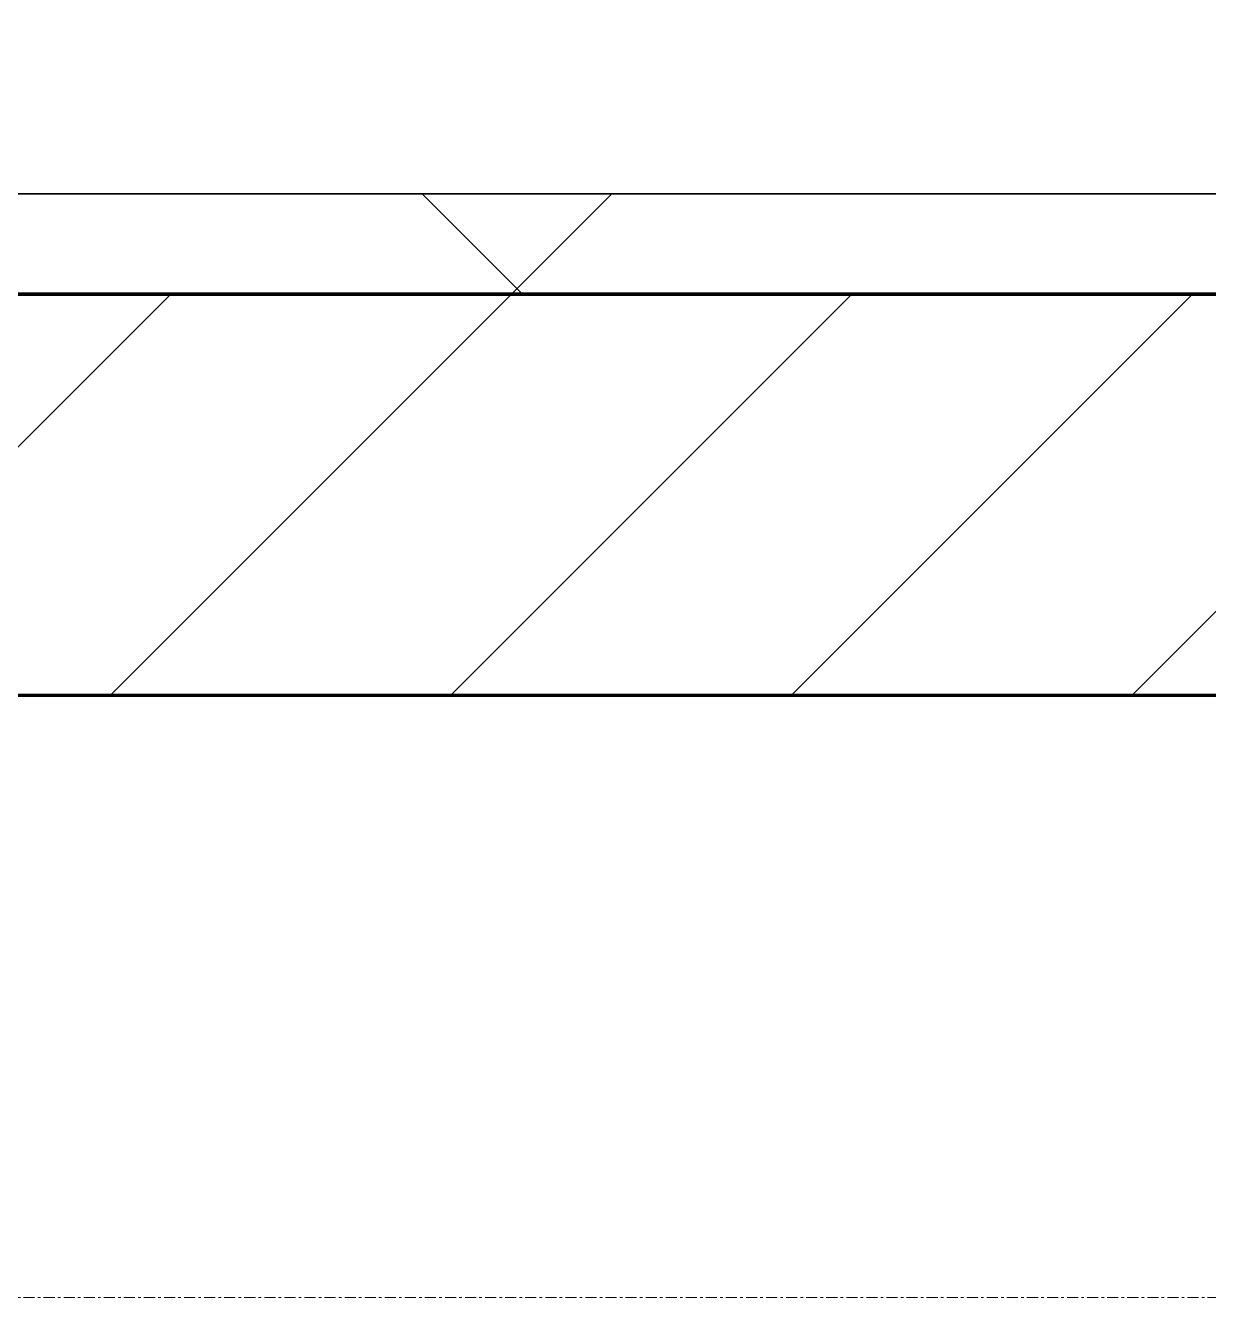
# Model space of a CAD drawing. Header units: millimetres. Extents: x -794334 to -714814, y -17806 to 22403.
# Drawn here: x -770284 to -769694, y -4321 to -3687 of the extents above; entities that cross this region are included whole.
import ezdxf
from ezdxf.xclip import XClip

# ---------------------------------------------------------------- set-up
doc = ezdxf.new("R2010")
doc.units = ezdxf.units.MM
doc.header["$XCLIPFRAME"] = 0
doc.linetypes.add('DPA_Grid _ Level 100', pattern=[10, 5.5, -1.6, 1.3, -1.6])
for name, color, linetype, lineweight in [('A-GLAZ-CURT', 2, 'Continuous', 9), ('A-WALL', 5, 'Continuous', 35), ('A-WALL-FNSH', 2, 'Continuous', 35), ('A-WALL-PATT', 1, 'Continuous', 35), ('S-GRID', 251, 'Continuous', 9), ('WALL-E', 2, 'Continuous', 35)]:
    doc.layers.add(name, color=color, linetype=linetype, lineweight=lineweight)
doc.layers.add('A11_ALU.SOLID SHEET', color=2, linetype='Continuous')

# ---------------------------------------------------------------- blocks, each defined once
blk = doc.blocks.new('*U804')
at = {"layer": 'S-GRID', "linetype": 'DPA_Grid _ Level 100'}
blk.add_line((57942.91, -7900), (-14128.88, -7900), dxfattribs=at)
blk = doc.blocks.new('PPLS-PP19_Custom Tile Pattern - Custom Tile Pattern-V131-4252-01 ENLARGED CONCOURSE LEVEL - REFLECTED CEILING PLAN - SHEET 3')
at = {"layer": 'A-GLAZ-CURT'}
for p, q in [((-300, 0), (300, 0)), ((300, 0), (-300, 0)), ((195.99, 0), (213.31, 0)), ((213.31, 0), (195.99, 0)), ((230.06, 0), (300, 0)), ((-300, -50), (300, -50)), ((300, -50), (-300, -50))]:
    blk.add_line(p, q, dxfattribs=at)
for points, knots in [([(223.44, 0), (217.18, 0), (197.6, 0), (177.41, 0), (159.34, 0), (158.33, 0), (158.3, 0)], [-207.843798, -207.843798, -207.843798, -207.843798, -187.987675, -143.776725, -129.632772, -123.352749, -123.352749, -123.352749, -123.352749]), ([(159.07, 0), (159.13, 0), (160.84, 0), (165.21, 0), (174.15, 0), (185.98, 0), (208.82, 0), (219.42, 0), (230.06, 0)], [-115.643202, -115.643202, -115.643202, -115.643202, -114.681583, -87.660824, -65.295536, -41.623857, -24.459831, 0, 0, 0, 0]), ([(223.41, 0), (222.58, 0), (218.31, 0), (200.27, 0), (182.99, 0), (174.27, 0), (169.67, 0), (168.99, 0)], [-9091.710123, -9091.710123, -9091.710123, -9091.710123, -9016.44624, -8717.832359, -8253.978395, -8152.463617, -8069.855175, -8069.855175, -8069.855175, -8069.855175]), ([(215.22, 0), (214.62, 0), (210.55, 0), (203.98, 0), (187.54, 0), (175.3, 0), (169.49, 0)], [-203.825446, -203.825446, -203.825446, -203.825446, -198.527383, -184.406837, -162.427601, -142.916156, -142.916156, -142.916156, -142.916156]), ([(171.51, 0), (176.48, 0), (193.23, 0), (201.73, 0), (208.81, 0), (213.9, 0), (241.96, 0), (266.73, 0), (281.71, 0), (291.71, 0), (296.52, 0), (297.86, 0), (298.09, 0)], [-7971.819559, -7971.819559, -7971.819559, -7971.819559, -7784.112253, -7606.717214, -7289.299508, -7042.621073, -6582.165592, -6068.460911, -5766.029927, -5566.724884, -5280.360606, -5199.253518, -5199.253518, -5199.253518, -5199.253518]), ([(172.07, 0), (177.66, 0), (187.87, 0), (201.08, 0), (207.47, 0), (213.96, 0), (215.11, 0)], [-255.364076, -255.364076, -255.364076, -255.364076, -237.955587, -223.92608, -215.862851, -208.75215, -208.75215, -208.75215, -208.75215]), ([(219.9, 0), (220.86, 0), (227.84, 0), (242.06, 0), (246.54, 0), (246.96, 0)], [-10670.940496, -10670.940496, -10670.940496, -10670.940496, -10511.382485, -9925.173265, -9834.877357, -9834.877357, -9834.877357, -9834.877357]), ([(300, 0), (288.22, 0), (262, 0), (234.32, 0), (224.43, 0), (223.38, 0)], [-12528.858583, -12528.858583, -12528.858583, -12528.858583, -11905.454923, -11162.864862, -11063.031666, -11063.031666, -11063.031666, -11063.031666]), ([(247.1, 0), (246.76, 0), (245.04, 0), (238.34, 0), (228.14, 0), (224.87, 0), (223.44, 0)], [-9649.085549, -9649.085549, -9649.085549, -9649.085549, -9581.591397, -9406.094246, -9221.510254, -9092.444006, -9092.444006, -9092.444006, -9092.444006]), ([(300, 0), (286.53, 0), (260.92, 0), (235.26, 0), (223.73, 0)], [-285.253232, -285.253232, -285.253232, -285.253232, -244.693688, -208.157764, -208.157764, -208.157764, -208.157764]), ([(284.76, 0), (284.76, 0), (285.09, 0), (287.47, 0), (293.59, 0), (297.76, 0), (300, 0)], [-4110.630118, -4110.630118, -4110.630118, -4110.630118, -4053.389046, -3959.664717, -3862.421465, -3746.95702, -3746.95702, -3746.95702, -3746.95702]), ([(297.38, 0), (295.84, 0), (291.62, 0), (285.38, 0), (284.87, 0)], [-4803.172655, -4803.172655, -4803.172655, -4803.172655, -4358.271401, -4143.037883, -4143.037883, -4143.037883, -4143.037883])]:
    blk.add_open_spline(points, degree=3, knots=knots, dxfattribs=at)
blk.add_open_spline([(222.76, 0), (220.92, 0), (219.58, 0), (219.02, 0)], degree=3, dxfattribs=at)
blk = doc.blocks.new('PPLS-PP19_Custom Tile Pattern - Custom Tile Pattern-V132-4252-01 ENLARGED CONCOURSE LEVEL - REFLECTED CEILING PLAN - SHEET 3')
at = {"layer": 'A-GLAZ-CURT'}
for p, q in [((-300, 0), (300, 0)), ((300, 0), (-300, 0)), ((-293.07, 0), (-275.75, 0)), ((-275.75, 0), (-293.07, 0)), ((-222.32, 0), (-205, 0)), ((-205, 0), (-222.32, 0)), ((-300, -50), (300, -50)), ((300, -50), (-300, -50))]:
    blk.add_line(p, q, dxfattribs=at)
at = {"layer": 'A-GLAZ-CURT', "flags": 128}
for points in [[(-300, 0), (-291.56, 0), (-283.3, 0), (-275.2, 0), (-267.26, 0), (-259.45, 0), (-251.77, 0), (-244.2, 0), (-236.74, 0), (-229.36, 0), (-222.06, 0), (-214.83, 0), (-207.71, 0), (-200.76, 0), (-194.02, 0), (-187.54, 0), (-181.38, 0), (-175.58, 0), (-170.25, 0), (-165.64, 0), (-162.01, 0), (-159.53, 0), (-157.46, 0), (-154.52, 0), (-149.42, 0), (-141.84, 0), (-132.81, 0), (-126.08, 0)], [(-125.17, 0), (-128.55, 0), (-134.16, 0), (-140.03, 0), (-145.5, 0), (-150.63, 0), (-155.53, 0), (-160.27, 0), (-164.95, 0), (-169.65, 0), (-174.47, 0), (-179.49, 0), (-184.81, 0), (-190.44, 0), (-196.37, 0), (-202.58, 0), (-209.04, 0), (-215.73, 0), (-222.63, 0), (-229.72, 0), (-236.97, 0), (-244.39, 0), (-251.96, 0), (-259.67, 0), (-267.51, 0), (-275.48, 0), (-283.55, 0), (-291.73, 0), (-300, 0)]]:
    blk.add_lwpolyline(points, dxfattribs=at)
at = {"layer": 'A-GLAZ-CURT'}
for points, knots in [([(-300, 0), (-284.65, 0), (-264.32, 0), (-245.86, 0), (-241.18, 0)], [-5323.127839, -5323.127839, -5323.127839, -5323.127839, -4502.809032, -4214.142872, -4214.142872, -4214.142872, -4214.142872]), ([(-105.05, 0), (-114.09, 0), (-145.4, 0), (-202.69, 0), (-262.56, 0), (-294.48, 0), (-300, 0)], [-18076.465393, -18076.465393, -18076.465393, -18076.465393, -17136.203329, -15131.813646, -13729.592194, -13439.944408, -13439.944408, -13439.944408, -13439.944408]), ([(-240.83, 0), (-245.38, 0), (-255.86, 0), (-262.59, 0), (-264.9, 0), (-265.4, 0)], [-783.70123, -783.70123, -783.70123, -783.70123, -543.655514, -208.940337, 0, 0, 0, 0]), ([(-258.6, 0), (-257.91, 0), (-254.26, 0), (-247.48, 0), (-241.89, 0), (-240.81, 0)], [-5722.54675, -5722.54675, -5722.54675, -5722.54675, -5657.471696, -5413.335975, -5354.943662, -5354.943662, -5354.943662, -5354.943662]), ([(-240.8, 0), (-216.39, 0), (-171.34, 0), (-129.95, 0), (-110.8, 0), (-99.5, 0), (-91.46, 0)], [-4206.457725, -4206.457725, -4206.457725, -4206.457725, -2700.551212, -1002.059161, -460.363443, 0, 0, 0, 0]), ([(-173.9, 0), (-177.94, 0), (-186.36, 0), (-209.77, 0), (-227.36, 0), (-238.92, 0), (-240.08, 0)], [-1992.329615, -1992.329615, -1992.329615, -1992.329615, -1755.085331, -1400.429864, -858.079193, -796.931846, -796.931846, -796.931846, -796.931846]), ([(-239.9, 0), (-233.97, 0), (-224.7, 0), (-213.1, 0), (-200.2, 0), (-187.68, 0), (-178.19, 0), (-173.42, 0)], [-5338.48321, -5338.48321, -5338.48321, -5338.48321, -5017.494783, -4832.723979, -4666.091899, -4349.945572, -4109.479881, -4109.479881, -4109.479881, -4109.479881]), ([(-133.82, 0), (-135.51, 0), (-137.8, 0), (-149.31, 0), (-162.01, 0), (-177.91, 0), (-199.46, 0), (-216.65, 0), (-231.26, 0), (-233.46, 0), (-234, 0)], [-2731.647847, -2731.647847, -2731.647847, -2731.647847, -2418.507304, -2308.929706, -2113.765672, -1763.376603, -1422.553702, -978.033455, -846.069444, -682.911962, -682.911962, -682.911962, -682.911962]), ([(-233.49, 0), (-233.44, 0), (-232.38, 0), (-230.74, 0), (-225.3, 0), (-223.63, 0)], [-455.274641, -455.274641, -455.274641, -455.274641, -440.605512, -119.536984, 0, 0, 0, 0]), ([(-223.63, 0), (-219.39, 0), (-206.17, 0), (-188.58, 0), (-169.02, 0), (-152.12, 0), (-136.84, 0), (-127.33, 0), (-124.19, 0), (-123.43, 0), (-123.28, 0)], [-5463.295695, -5463.295695, -5463.295695, -5463.295695, -5161.076232, -4739.070012, -4465.409639, -4149.119819, -3839.893365, -3647.167523, -3488.92562, -3439.852845, -3439.852845, -3439.852845, -3439.852845]), ([(-137.88, 0), (-140.56, 0), (-147.66, 0), (-147.69, 0), (-158.72, 0), (-168.62, 0), (-172.65, 0), (-173, 0)], [-3187.727384, -3187.727384, -3187.727384, -3187.727384, -2919.378265, -2477.344047, -2237.412286, -2029.680487, -2009.775177, -2009.775177, -2009.775177, -2009.775177]), ([(-172.94, 0), (-170.93, 0), (-165.39, 0), (-158.7, 0), (-157.22, 0)], [-4101.473351, -4101.473351, -4101.473351, -4101.473351, -4000.813434, -3840.635403, -3840.635403, -3840.635403, -3840.635403]), ([(-152.35, 0), (-151.03, 0), (-147.71, 0), (-143.57, 0), (-138.62, 0)], [-3494.978217, -3494.978217, -3494.978217, -3494.978217, -3371.022232, -3227.460399, -3227.460399, -3227.460399, -3227.460399]), ([(-118.78, 0), (-121.86, 0), (-126.28, 0), (-136.96, 0), (-147.46, 0), (-150.03, 0), (-150.57, 0)], [-5938.474035, -5938.474035, -5938.474035, -5938.474035, -5700.061948, -5508.838257, -5298.784692, -5196.16478, -5196.16478, -5196.16478, -5196.16478]), ([(-150.34, 0), (-150.07, 0), (-147.75, 0), (-142.6, 0), (-127.26, 0), (-113.24, 0), (-106.77, 0), (-105.23, 0)], [-4948.728362, -4948.728362, -4948.728362, -4948.728362, -4883.323924, -4440.880425, -4054.690705, -3793.097032, -3711.546272, -3711.546272, -3711.546272, -3711.546272]), ([(-105.07, 0), (-106.36, 0), (-117.85, 0), (-130.52, 0), (-147.74, 0), (-149.07, 0)], [-7073.695968, -7073.695968, -7073.695968, -7073.695968, -7004.680444, -6449.282163, -6277.220794, -6277.220794, -6277.220794, -6277.220794]), ([(-148.23, 0), (-146.94, 0), (-140.15, 0), (-137.28, 0), (-133.93, 0), (-128.78, 0), (-126.5, 0)], [-6162.058746, -6162.058746, -6162.058746, -6162.058746, -6017.569127, -5560.701257, -5364.112219, -5231.017328, -5231.017328, -5231.017328, -5231.017328]), ([(-105.05, 0), (-112.11, 0), (-123.56, 0), (-139.03, 0), (-146.11, 0), (-146.95, 0)], [-1325.051759, -1325.051759, -1325.051759, -1325.051759, -945.742622, -741.901385, -489.130243, -489.130243, -489.130243, -489.130243]), ([(-146.69, 0), (-146.59, 0), (-145.49, 0), (-135.69, 0), (-128.29, 0), (-125.15, 0)], [-420.34245, -420.34245, -420.34245, -420.34245, -406.956646, -290.263673, 0, 0, 0, 0]), ([(-127.41, 0), (-131.63, 0), (-133.16, 0), (-134.09, 0), (-134.15, 0)], [-8540.990293, -8540.990293, -8540.990293, -8540.990293, -8266.114998, -8246.473386, -8246.473386, -8246.473386, -8246.473386]), ([(-134.15, 0), (-133.32, 0), (-130.31, 0), (-117.33, 0), (-92.04, 0), (-74.02, 0), (-62.74, 0), (-60.36, 0), (-59.97, 0)], [-7657.439573, -7657.439573, -7657.439573, -7657.439573, -7293.749979, -6839.55839, -6236.997189, -5713.340575, -5140.470607, -5006.787413, -5006.787413, -5006.787413, -5006.787413]), ([(-120.13, 0), (-120.14, 0), (-120.24, 0), (-121.3, 0), (-129.25, 0), (-133.82, 0)], [-2933.992132, -2933.992132, -2933.992132, -2933.992132, -2920.575025, -2840.280255, -2731.647847, -2731.647847, -2731.647847, -2731.647847]), ([(-113.43, 0), (-113.44, 0), (-113.96, 0), (-119.73, 0), (-125.43, 0), (-127.03, 0), (-127.41, 0)], [-328.499627, -328.499627, -328.499627, -328.499627, -282.672656, -98.539552, -24.539552, 0, 0, 0, 0]), ([(-126.5, 0), (-122.44, 0), (-114.99, 0), (-107.93, 0), (-105.37, 0)], [-5231.017328, -5231.017328, -5231.017328, -5231.017328, -4994.692869, -4857.373233, -4857.373233, -4857.373233, -4857.373233]), ([(-125.15, 0), (-124.93, 0), (-121.96, 0), (-113.01, 0), (-98.9, 0), (-85.29, 0), (-71.67, 0), (-65.93, 0), (-65.07, 0)], [-3362.7396, -3362.7396, -3362.7396, -3362.7396, -3342.215224, -3074.362186, -2902.289527, -2605.247022, -2322.099534, -2241.8264, -2241.8264, -2241.8264, -2241.8264]), ([(-122.08, 0), (-122.01, 0), (-121.69, 0), (-121.2, 0), (-120.88, 0)], [-3136.336417, -3136.336417, -3136.336417, -3136.336417, -3110.304437, -3035.164275, -3035.164275, -3035.164275, -3035.164275]), ([(-36.7, 0), (-36.78, 0), (-37.81, 0), (-45.02, 0), (-46.13, 0), (-60.59, 0), (-81.23, 0), (-99.51, 0), (-114.02, 0), (-117.28, 0), (-118.78, 0)], [-1824.618441, -1824.618441, -1824.618441, -1824.618441, -1810.870157, -1672.078046, -1405.135169, -1060.00838, -740.068933, -229.489605, -116.330425, 0, 0, 0, 0]), ([(-117.74, 0), (-117.19, 0), (-114.78, 0), (-113.43, 0), (-113.43, 0)], [-821.249067, -821.249067, -821.249067, -821.249067, -394.672656, -330.879064, -330.879064, -330.879064, -330.879064]), ([(-37.85, 0), (-38.3, 0), (-40.77, 0), (-44.32, 0), (-58.97, 0), (-85.2, 0), (-107.61, 0), (-116.56, 0), (-117.56, 0)], [-3941.99552, -3941.99552, -3941.99552, -3941.99552, -3858.647035, -3538.256648, -2842.901703, -2193.204658, -1433.981041, -985.49888, -985.49888, -985.49888, -985.49888]), ([(-115.82, 0), (-114.96, 0), (-110.41, 0), (-96.78, 0), (-71.33, 0), (-42.53, 0), (-12.78, 0), (4.23, 0), (9.64, 0), (10.14, 0), (10.18, 0)], [-5724.064692, -5724.064692, -5724.064692, -5724.064692, -5430.283136, -5103.229623, -4799.173296, -4065.652676, -3589.737505, -3285.047089, -3066.359526, -3044.715262, -3044.715262, -3044.715262, -3044.715262]), ([(-106.06, 0), (-107.77, 0), (-112.98, 0), (-114.94, 0), (-115.63, 0)], [-608.943052, -608.943052, -608.943052, -608.943052, -501.969187, -243.577221, -243.577221, -243.577221, -243.577221]), ([(9.32, 0), (9.08, 0), (7.65, 0), (2.57, 0), (-12.23, 0), (-25.64, 0), (-40, 0), (-56.24, 0), (-75.59, 0), (-91.59, 0), (-102.47, 0), (-105.12, 0)], [-2922.926651, -2922.926651, -2922.926651, -2922.926651, -2882.788014, -2720.818881, -2518.50168, -2125.455881, -1792.521578, -1466.981642, -1208.454564, -789.402658, -628.210099, -628.210099, -628.210099, -628.210099]), ([(-105.06, 0), (-99.29, 0), (-88.69, 0), (-75.26, 0), (-68.41, 0), (-65.12, 0), (-63.63, 0)], [-3708.476942, -3708.476942, -3708.476942, -3708.476942, -3402.597032, -3144.956779, -3050.982048, -2969.237017, -2969.237017, -2969.237017, -2969.237017]), ([(-105.05, 0), (-99.3, 0), (-84.13, 0), (-63.44, 0), (-54.4, 0), (-48.53, 0), (-30.79, 0), (-18.03, 0), (8.61, 0), (15.02, 0), (22.91, 0), (31, 0), (39.04, 0), (51.19, 0), (58.74, 0), (61.34, 0), (61.45, 0)], [-4851.6625, -4851.6625, -4851.6625, -4851.6625, -4542.524482, -4008.285538, -3689.699207, -3546.54457, -3315.260113, -2864.387349, -2439.246196, -2084.094819, -1956.422387, -1818.904206, -1645.594513, -1443.202566, -1228.752106, -1120.932285, -1120.932285, -1120.932285, -1120.932285]), ([(-86.16, 0), (-91.37, 0), (-97.45, 0), (-103.92, 0), (-104.72, 0)], [-1681.3698, -1681.3698, -1681.3698, -1681.3698, -1374.161226, -1331.084425, -1331.084425, -1331.084425, -1331.084425]), ([(-72.93, 0), (-75.51, 0), (-84.86, 0), (-96.58, 0), (-104.69, 0)], [-19442.345229, -19442.345229, -19442.345229, -19442.345229, -18935.241197, -18088.99392, -18088.99392, -18088.99392, -18088.99392]), ([(-26.75, 0), (-27.82, 0), (-36.18, 0), (-53.55, 0), (-76.81, 0), (-96.3, 0), (-104.11, 0)], [-8718.362214, -8718.362214, -8718.362214, -8718.362214, -8532.293389, -8073.216054, -7508.296369, -7090.9346, -7090.9346, -7090.9346, -7090.9346]), ([(-91.46, 0), (-90.09, 0), (-84.7, 0), (-77.43, 0), (-72.73, 0), (-72.64, 0), (-72.64, 0)], [-19832.387487, -19832.387487, -19832.387487, -19832.387487, -19753.885894, -19541.04734, -19478.625389, -19471.062469, -19471.062469, -19471.062469, -19471.062469]), ([(-63.96, 0), (-64.13, 0), (-72.5, 0), (-80.63, 0), (-86.16, 0)], [-2171.769325, -2171.769325, -2171.769325, -2171.769325, -2007.031671, -1681.3698, -1681.3698, -1681.3698, -1681.3698]), ([(-29.03, 0), (-33.97, 0), (-43.74, 0), (-56.37, 0), (-71.66, 0), (-77.83, 0), (-82.66, 0), (-83.28, 0), (-83.28, 0)], [-2680.714891, -2680.714891, -2680.714891, -2680.714891, -2413.671296, -2161.752162, -2006.592567, -1646.621388, -1424.436217, -1393.971743, -1393.971743, -1393.971743, -1393.971743]), ([(-83.28, 0), (-83.28, 0), (-82.91, 0), (-76.14, 0), (-62.97, 0), (-48.62, 0), (-39.74, 0), (-37.16, 0)], [-1393.4169, -1393.4169, -1393.4169, -1393.4169, -1353.722004, -1274.333717, -1073.56893, -651.549973, -328.110986, -328.110986, -328.110986, -328.110986]), ([(-66.39, 0), (-66.39, 0), (-63.63, 0), (-54.95, 0), (-42.45, 0), (-37.18, 0)], [-2493.31794, -2493.31794, -2493.31794, -2493.31794, -2315.303971, -1809.437387, -1166.550072, -1166.550072, -1166.550072, -1166.550072]), ([(30.69, 0), (25.65, 0), (11.83, 0), (-16.92, 0), (-47.42, 0), (-65.77, 0), (-66.37, 0), (-66.38, 0)], [-4488.164511, -4488.164511, -4488.164511, -4488.164511, -4222.080604, -3745.412743, -2981.410125, -2542.574734, -2498.224237, -2498.224237, -2498.224237, -2498.224237]), ([(-63.63, 0), (-61.49, 0), (-57.39, 0), (-54.49, 0), (-45.2, 0), (-40.79, 0), (-40.46, 0), (-40.44, 0)], [-2969.237017, -2969.237017, -2969.237017, -2969.237017, -2851.217951, -2734.127174, -2474.780881, -2410.990208, -2350.645972, -2350.645972, -2350.645972, -2350.645972]), ([(-58.83, 0), (-58.37, 0), (-57.29, 0), (-54.23, 0), (-46.33, 0), (-42.62, 0), (-41.76, 0)], [-4859.52896, -4859.52896, -4859.52896, -4859.52896, -4680.891996, -4469.85053, -4321.566175, -4270.495146, -4270.495146, -4270.495146, -4270.495146]), ([(-51.83, 0), (-51.83, 0), (-51.78, 0), (-47.4, 0), (-46.04, 0), (-40.47, 0), (-37.21, 0)], [-632.814994, -632.814994, -632.814994, -632.814994, -627.965721, -508.377888, -260.442412, -11.041746, -11.041746, -11.041746, -11.041746]), ([(76.63, 0), (74.8, 0), (67.65, 0), (53.52, 0), (37, 0), (24.07, 0), (12.82, 0), (-2.9, 0), (-20.62, 0), (-32.81, 0), (-44.85, 0), (-51.43, 0), (-51.79, 0)], [-3095.572228, -3095.572228, -3095.572228, -3095.572228, -2950.589685, -2634.532728, -2313.748533, -2106.613311, -1925.670641, -1617.263037, -1290.787923, -1039.307308, -819.71621, -644.910881, -644.910881, -644.910881, -644.910881]), ([(-41.76, 0), (-39.9, 0), (-37.9, 0), (-37.06, 0), (-36.9, 0)], [-4270.495146, -4270.495146, -4270.495146, -4270.495146, -4161.040818, -4119.770342, -4119.770342, -4119.770342, -4119.770342]), ([(-37.16, 0), (-35.5, 0), (-31.83, 0), (-29.82, 0), (-29.19, 0)], [-1165.837977, -1165.837977, -1165.837977, -1165.837977, -963.711516, -666.19313, -666.19313, -666.19313, -666.19313]), ([(-37, 0), (-36.81, 0), (-35.01, 0), (-33.57, 0), (-29.94, 0), (-28.57, 0)], [-321.685787, -321.685787, -321.685787, -321.685787, -296.515819, -83.513472, 0, 0, 0, 0]), ([(-36.78, 0), (-32.43, 0), (-19.22, 0), (3.14, 0), (21.37, 0), (29.77, 0)], [-6191.144455, -6191.144455, -6191.144455, -6191.144455, -5862.463379, -5340.621928, -4901.322694, -4901.322694, -4901.322694, -4901.322694]), ([(-36.29, 0), (-36.29, 0), (-34.66, 0), (-28.88, 0), (-26.95, 0), (-26.54, 0)], [-9150.272121, -9150.272121, -9150.272121, -9150.272121, -9057.163041, -8919.836787, -8834.607043, -8834.607043, -8834.607043, -8834.607043]), ([(30.82, 0), (29.27, 0), (20.14, 0), (3.54, 0), (-16.58, 0), (-34.76, 0), (-36.04, 0)], [-10462.034656, -10462.034656, -10462.034656, -10462.034656, -10363.088938, -9884.23066, -9424.652049, -9182.880979, -9182.880979, -9182.880979, -9182.880979]), ([(-33.34, 0), (-33.34, 0), (-32.93, 0), (-31.16, 0), (-30.52, 0)], [-2415.024266, -2415.024266, -2415.024266, -2415.024266, -2357.633367, -2323.618664, -2323.618664, -2323.618664, -2323.618664]), ([(30.7, 0), (29.02, 0), (20.17, 0), (2.64, 0), (-17.84, 0), (-30.57, 0), (-31.82, 0), (-32, 0)], [-3870.217197, -3870.217197, -3870.217197, -3870.217197, -3766.694881, -3333.063701, -2994.501669, -2698.150104, -2614.070998, -2614.070998, -2614.070998, -2614.070998]), ([(-30.76, 0), (-30.73, 0), (-29.99, 0), (-23.47, 0), (-15.75, 0), (-15.19, 0)], [-54176.191683, -54176.191683, -54176.191683, -54176.191683, -54157.274271, -53749.15266, -53717.791567, -53717.791567, -53717.791567, -53717.791567]), ([(-30.52, 0), (-27.11, 0), (-17.83, 0), (5.99, 0), (22.06, 0), (37.44, 0), (45.92, 0), (57.76, 0), (64.47, 0), (72.74, 0), (75.22, 0), (76.03, 0), (76.21, 0)], [-2323.618664, -2323.618664, -2323.618664, -2323.618664, -2142.497158, -1716.209403, -1206.526904, -1089.329421, -901.315459, -753.071572, -495.328968, -421.953223, -334.951786, -290.452333, -290.452333, -290.452333, -290.452333]), ([(-13, 0), (-14.35, 0), (-17.68, 0), (-25.97, 0), (-29.52, 0), (-30.21, 0)], [-55207.591944, -55207.591944, -55207.591944, -55207.591944, -54789.006179, -54461.685999, -54290.791712, -54290.791712, -54290.791712, -54290.791712]), ([(8.33, 0), (8.19, 0), (7.18, 0), (0.32, 0), (-13.89, 0), (-24.92, 0), (-29.03, 0)], [-3574.286521, -3574.286521, -3574.286521, -3574.286521, -3526.962355, -3285.499107, -2903.012179, -2680.714891, -2680.714891, -2680.714891, -2680.714891]), ([(-28.98, 0), (-28.66, 0), (-27.39, 0), (-24.45, 0), (-22.56, 0)], [-166.548282, -166.548282, -166.548282, -166.548282, -102.06493, 0, 0, 0, 0]), ([(-28.57, 0), (-26.93, 0), (-20.29, 0), (-11.45, 0), (2.08, 0), (13.15, 0), (21.24, 0), (24.62, 0), (24.72, 0), (24.72, 0)], [-5361.429781, -5361.429781, -5361.429781, -5361.429781, -5261.36855, -5050.479954, -4785.90057, -4596.498881, -4445.288762, -4384.376941, -4376.041937, -4376.041937, -4376.041937, -4376.041937]), ([(-22.56, 0), (-20.27, 0), (-17.03, 0), (-11.36, 0), (-7.66, 0), (-6.6, 0), (-6.44, 0)], [-56468.192263, -56468.192263, -56468.192263, -56468.192263, -56344.022017, -56303.229861, -56166.290093, -56124.392176, -56124.392176, -56124.392176, -56124.392176]), ([(-15.19, 0), (-13.07, 0), (7.48, 0), (42.82, 0), (74.82, 0), (93.37, 0), (97.61, 0)], [-461.142613, -461.142613, -461.142613, -461.142613, -429.606584, -390.253598, -346.313304, -333.215778, -333.215778, -333.215778, -333.215778]), ([(-6.54, 0), (-6.73, 0), (-7.2, 0), (-7.6, 0), (-7.79, 0)], [-56009.792147, -56009.792147, -56009.792147, -56009.792147, -55949.290093, -55895.192118, -55895.192118, -55895.192118, -55895.192118]), ([(-2.63, 0), (-2.47, 0), (-1.22, 0), (4.92, 0), (15.97, 0), (22.54, 0), (24.49, 0)], [-226.825321, -226.825321, -226.825321, -226.825321, -220.269177, -206.416616, -198.214427, -187.717507, -187.717507, -187.717507, -187.717507]), ([(103.09, 0), (101.08, 0), (86.31, 0), (63.34, 0), (35.84, 0), (12, 0), (3.08, 0), (-1.67, 0), (-2.25, 0)], [-375.435014, -375.435014, -375.435014, -375.435014, -369.147452, -330.153101, -307.516438, -285.83788, -246.234814, -234.646884, -234.646884, -234.646884, -234.646884]), ([(24.69, 0), (24.54, 0), (20.99, 0), (15.48, 0), (10.8, 0), (9.63, 0)], [-4368.572414, -4368.572414, -4368.572414, -4368.572414, -4306.476363, -4080.000647, -3772.857994, -3772.857994, -3772.857994, -3772.857994]), ([(18.16, 0), (19.15, 0), (24.25, 0), (25.66, 0), (26.12, 0)], [-5700.113719, -5700.113719, -5700.113719, -5700.113719, -5554.232259, -5302.431367, -5302.431367, -5302.431367, -5302.431367]), ([(98.56, 0), (97.49, 0), (91.47, 0), (85.59, 0), (74.4, 0), (62.26, 0), (51.85, 0), (43.81, 0), (29.53, 0), (20.67, 0), (18.85, 0), (18.16, 0)], [-7615.792031, -7615.792031, -7615.792031, -7615.792031, -7531.75727, -7135.649961, -6924.452779, -6738.82075, -6548.303034, -6314.283804, -6135.05769, -5972.647715, -5832.674503, -5832.674503, -5832.674503, -5832.674503]), ([(27.44, 0), (27.9, 0), (29.54, 0), (38.07, 0), (53.39, 0), (71.67, 0), (84.83, 0), (86.01, 0), (92.51, 0), (94.33, 0)], [-5037.309798, -5037.309798, -5037.309798, -5037.309798, -4887.603822, -4705.298446, -4353.683244, -3960.84581, -3759.045785, -3336.541051, -2783.776468, -2783.776468, -2783.776468, -2783.776468]), ([(30.7, 0), (36.67, 0), (51.89, 0), (70.92, 0), (82.12, 0), (83.66, 0)], [-4885.259711, -4885.259711, -4885.259711, -4885.259711, -4573.028122, -4094.177415, -3869.465285, -3869.465285, -3869.465285, -3869.465285]), ([(70.61, 0), (66.16, 0), (55.8, 0), (41.56, 0), (34.48, 0), (30.82, 0)], [-4647.237329, -4647.237329, -4647.237329, -4647.237329, -4326.416877, -4098.545751, -3872.697774, -3872.697774, -3872.697774, -3872.697774]), ([(53.18, 0), (53.06, 0), (52.22, 0), (44.99, 0), (36.46, 0), (30.82, 0)], [-622.740158, -622.740158, -622.740158, -622.740158, -566.066452, -360.610861, 0, 0, 0, 0]), ([(31.1, 0), (31.78, 0), (35.8, 0), (48.37, 0), (70.57, 0), (88.69, 0), (98.07, 0)], [-139.789633, -139.789633, -139.789633, -139.789633, -135.792042, -118.513713, -97.899267, -67.897822, -67.897822, -67.897822, -67.897822]), ([(136.44, 0), (121.66, 0), (86.93, 0), (51.16, 0), (31.18, 0)], [-106.750556, -106.750556, -106.750556, -106.750556, -59.610984, 0, 0, 0, 0]), ([(165.59, 0), (160.61, 0), (146.55, 0), (109.77, 0), (76.86, 0), (57.82, 0), (46.51, 0), (41.18, 0), (36.02, 0), (35.54, 0), (35.54, 0)], [-528.615255, -528.615255, -528.615255, -528.615255, -458.593899, -401.860199, -357.622665, -341.267687, -334.000314, -326.15566, -319.318397, -317.489778, -317.489778, -317.489778, -317.489778]), ([(36.29, 0), (37.77, 0), (48.82, 0), (64.79, 0), (95.91, 0), (124.45, 0), (132.42, 0), (134.6, 0)], [-314.598523, -314.598523, -314.598523, -314.598523, -305.899624, -287.17622, -249.500363, -194.761443, -152.241002, -152.241002, -152.241002, -152.241002]), ([(61.47, 0), (61.47, 0), (61.21, 0), (54.61, 0), (53.71, 0), (53.56, 0)], [-1113.311073, -1113.311073, -1113.311073, -1113.311073, -1096.402191, -891.204116, -747.28819, -747.28819, -747.28819, -747.28819]), ([(76.22, 0), (75.58, 0), (73.64, 0), (71.05, 0), (70.61, 0)], [-193.634889, -193.634889, -193.634889, -193.634889, -31.537676, 0, 0, 0, 0]), ([(94.4, 0), (94.4, 0), (94.64, 0), (99.11, 0), (108.97, 0), (120.79, 0), (139.94, 0), (163.31, 0), (185.23, 0), (193.62, 0), (194.69, 0), (194.79, 0)], [-2348.345796, -2348.345796, -2348.345796, -2348.345796, -2310.419338, -2233.599744, -2052.234781, -1843.028543, -1530.39897, -1095.004608, -529.74427, -295.064701, -265.121568, -265.121568, -265.121568, -265.121568]), ([(98.58, 0), (111.79, 0), (125.09, 0), (138.28, 0), (138.53, 0)], [-332.221874, -332.221874, -332.221874, -332.221874, -291.370682, -290.5735, -290.5735, -290.5735, -290.5735]), ([(98.58, 0), (99.7, 0), (108.35, 0), (116.36, 0), (128.63, 0), (128.95, 0)], [-67.355151, -67.355151, -67.355151, -67.355151, -63.759246, -39.050993, -35.895543, -35.895543, -35.895543, -35.895543]), ([(114.39, 0), (114.2, 0), (112.08, 0), (106.52, 0), (100.41, 0), (99.26, 0)], [-8148.58938, -8148.58938, -8148.58938, -8148.58938, -8105.191388, -7723.759874, -7633.94163, -7633.94163, -7633.94163, -7633.94163]), ([(129.02, 0), (129.02, 0), (124.41, 0), (122.35, 0), (114.96, 0), (108.04, 0), (103.09, 0)], [-35.386604, -35.386604, -35.386604, -35.386604, -31.430235, -22.807238, -15.488593, 0, 0, 0, 0]), ([(157.9, 0), (156.77, 0), (151.67, 0), (143.29, 0), (134.04, 0), (126.24, 0), (118.6, 0), (114.23, 0), (111.98, 0), (105.66, 0), (105.23, 0), (105.23, 0)], [-10292.955006, -10292.955006, -10292.955006, -10292.955006, -10098.273015, -9847.788484, -9677.714971, -9567.007022, -9453.21225, -9220.200448, -9012.77275, -8966.157302, -8929.495943, -8929.495943, -8929.495943, -8929.495943]), ([(105.26, 0), (105.52, 0), (111.01, 0), (112.65, 0), (113.59, 0)], [-8920.561005, -8920.561005, -8920.561005, -8920.561005, -8814.835624, -8577.462505, -8577.462505, -8577.462505, -8577.462505]), ([(128.58, 0), (128.8, 0), (130.16, 0), (139.26, 0), (152.67, 0), (161.24, 0), (162.19, 0), (162.75, 0)], [-633.326174, -633.326174, -633.326174, -633.326174, -627.736123, -618.981161, -602.094757, -592.980799, -581.414464, -581.414464, -581.414464, -581.414464]), ([(137.1, 0), (136, 0), (133.64, 0), (129.87, 0), (129.11, 0)], [-670.405967, -670.405967, -670.405967, -670.405967, -651.020627, -640.742133, -640.742133, -640.742133, -640.742133]), ([(193.8, 0), (193.33, 0), (190.11, 0), (183.13, 0), (171, 0), (161.95, 0), (161.28, 0), (158.35, 0), (157.85, 0), (157.77, 0)], [-11665.349007, -11665.349007, -11665.349007, -11665.349007, -11565.880756, -11105.624034, -10839.086983, -10768.332124, -10666.779182, -10580.760289, -10550.278881, -10550.278881, -10550.278881, -10550.278881]), ([(300, 0), (286.53, 0), (254.22, 0), (207.11, 0), (177.41, 0), (159.34, 0), (158.33, 0), (158.3, 0)], [-285.253232, -285.253232, -285.253232, -285.253232, -244.693688, -187.987675, -143.776725, -129.632772, -123.352749, -123.352749, -123.352749, -123.352749]), ([(159.07, 0), (159.13, 0), (160.84, 0), (163.35, 0), (166.33, 0), (166.42, 0)], [-115.643202, -115.643202, -115.643202, -115.643202, -114.681583, -87.660824, -86.778671, -86.778671, -86.778671, -86.778671]), ([(162.75, 0), (165.4, 0), (170.91, 0), (172.61, 0), (172.61, 0)], [-111.264224, -111.264224, -111.264224, -111.264224, -56.742688, -19.085662, -19.085662, -19.085662, -19.085662]), ([(167.07, 0), (169.23, 0), (174.69, 0), (185.98, 0), (208.82, 0), (219.42, 0), (230.06, 0)], [-84.805015, -84.805015, -84.805015, -84.805015, -65.295536, -41.623857, -24.459831, 0, 0, 0, 0]), ([(247.1, 0), (246.76, 0), (245.04, 0), (238.34, 0), (226.56, 0), (221.1, 0), (200.27, 0), (182.99, 0), (174.27, 0), (169.67, 0), (168.99, 0)], [-9649.085549, -9649.085549, -9649.085549, -9649.085549, -9581.591397, -9406.094246, -9221.510254, -9016.44624, -8717.832359, -8253.978395, -8152.463617, -8069.855175, -8069.855175, -8069.855175, -8069.855175]), ([(215.22, 0), (214.62, 0), (210.55, 0), (203.98, 0), (187.54, 0), (175.3, 0), (169.49, 0)], [-203.825446, -203.825446, -203.825446, -203.825446, -198.527383, -184.406837, -162.427601, -142.916156, -142.916156, -142.916156, -142.916156]), ([(171.51, 0), (176.48, 0), (193.23, 0), (201.73, 0), (208.81, 0), (213.9, 0), (241.96, 0), (266.73, 0), (281.71, 0), (291.71, 0), (296.52, 0), (297.86, 0), (298.09, 0)], [-7971.819559, -7971.819559, -7971.819559, -7971.819559, -7784.112253, -7606.717214, -7289.299508, -7042.621073, -6582.165592, -6068.460911, -5766.029927, -5566.724884, -5280.360606, -5199.253518, -5199.253518, -5199.253518, -5199.253518]), ([(172.07, 0), (177.66, 0), (187.87, 0), (201.08, 0), (207.47, 0), (213.96, 0), (215.11, 0)], [-255.364076, -255.364076, -255.364076, -255.364076, -237.955587, -223.92608, -215.862851, -208.75215, -208.75215, -208.75215, -208.75215])]:
    blk.add_open_spline(points, degree=3, knots=knots, dxfattribs=at)
for points in [[(-39.84, 0), (-39.08, 0), (-38.11, 0), (-37.36, 0)], [(24.49, 0), (25.23, 0), (25.72, 0), (26.04, 0)], [(27.89, 0), (28.6, 0), (29.51, 0), (30.66, 0)], [(80.35, 0), (79.57, 0), (78.27, 0), (76.63, 0)], [(84.06, 0), (83.48, 0), (82.41, 0), (81.72, 0)], [(168.37, 0), (167.97, 0), (167.54, 0), (167.07, 0)], [(168.74, 0), (168.74, 0), (169.81, 0), (171.51, 0)]]:
    blk.add_open_spline(points, degree=3, dxfattribs=at)
blk = doc.blocks.new('*U1029')
at = {"layer": 'A-GLAZ-CURT'}
for name, p in [('PPLS-PP19_Custom Tile Pattern - Custom Tile Pattern-V131-4252-01 ENLARGED CONCOURSE LEVEL - REFLECTED CEILING PLAN - SHEET 3', (8402.37, -7350)), ('PPLS-PP19_Custom Tile Pattern - Custom Tile Pattern-V132-4252-01 ENLARGED CONCOURSE LEVEL - REFLECTED CEILING PLAN - SHEET 3', (9002.37, -7350))]:
    blk.add_blockref(name, p, dxfattribs=at)
blk = doc.blocks.new('*U1630')
blk.add_lwpolyline([(22690, -750), (19166.45, -750), (19116.45, -700), (18966.44, -550), (-101025.39, -550), (-101025.39, -6704.96), (-96300, -6704.96), (-96300, -7350), (-94497.63, -7350), (17250, -7350), (17250, -6849.96), (18300, -6849.96), (22690, -6849.96)], close=True)

msp = doc.modelspace()

# ---------------------------------------------------------------- block references
at = {"layer": 'A11_ALU.SOLID SHEET'}
ref = msp.add_blockref('*U1630', (-744681.24, 3579.02), dxfattribs=at)
XClip(ref).set_block_clipping_path([(-45802.4668593339, -9620.0029952967), (23702.8690583039, 10334.9999958097)])

# ---------------------------------------------------------------- next in the draw order: hatches: boundary and pattern name
at = {"layer": 'A-WALL-PATT', "lineweight": 9}
h = msp.add_hatch(dxfattribs=at)
h.set_pattern_fill('FP_5', color=256, style=0, pattern_type=2)
h.set_pattern_definition([(45, (0, 0), (-212.13203, 212.13203), []), (135, (0, 0), (-212.13203, -212.13203), [])])
h.paths.add_polyline_path([(-727630.24, -3820.98), (-727382.37, -3820.98), (-727382.37, -3770.98), (-790483.7, -3770.98), (-790483.7, -3820.98), (-727766, -3820.98)])
h = msp.add_hatch(dxfattribs=at)
h.set_pattern_fill('FP_2', color=256, style=0, pattern_type=2)
h.set_pattern_definition([(45, (0, 0), (-84.852814, 84.852814), [])])
h.paths.add_polyline_path([(-727382.37, -4020.98), (-727382.37, -3820.98), (-790483.7, -3820.98), (-790483.7, -4020.98), (-727494.49, -4020.98)])

# ---------------------------------------------------------------- next in the draw order: linework, layer by layer
at = {"layer": 'A-WALL', "color": 7, "lineweight": 70}
for p, q in [((-770780, -3820.98), (-769580, -3820.98)), ((-769580, -3820.98), (-770780, -3820.98)), ((-769580, -4020.98), (-770780, -4020.98))]:
    msp.add_line(p, q, dxfattribs=at)
at = {"layer": 'A-WALL-FNSH', "color": 250}
msp.add_line((-770780, -3770.98), (-769580, -3770.98), dxfattribs=at)
at = {"layer": 'WALL-E'}
for p, q in [((-727382.37, -4020.98), (-790483.7, -4020.98)), ((-790483.7, -4020.98), (-727382.37, -4020.98))]:
    msp.add_line(p, q, dxfattribs=at)

# ---------------------------------------------------------------- next in the draw order: block references
for name in ['*U804', '*U1029']:
    msp.add_blockref(name, (-778882.37, 3579.02))

doc.saveas('drawing.dxf')
